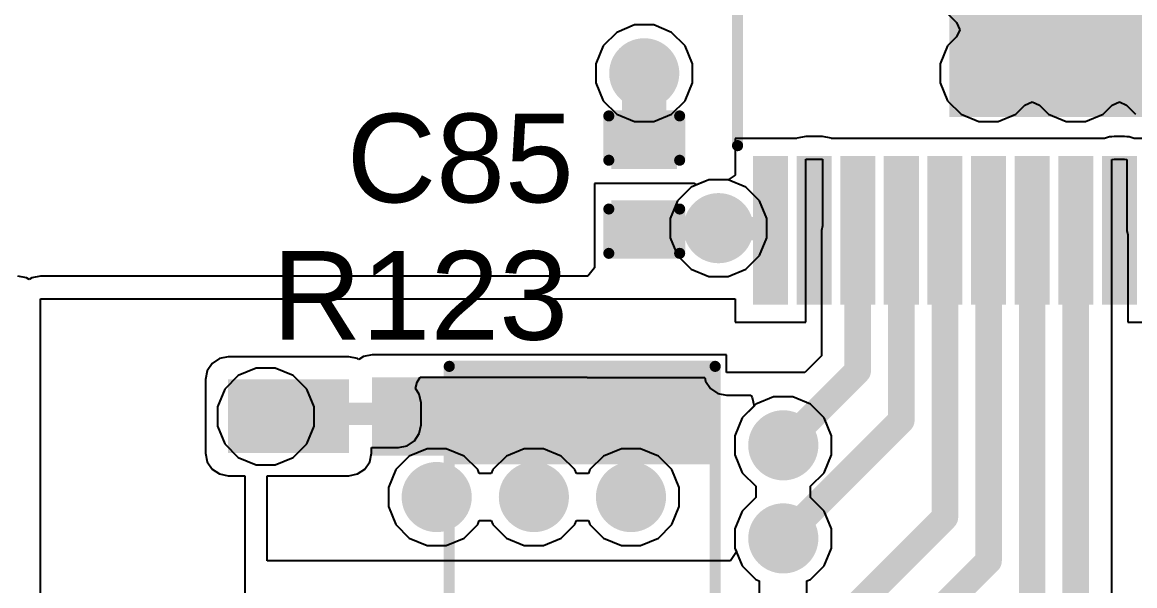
# Model space of a CAD drawing. Header units: millimetres. Extents: x 0 to 5423, y 0 to 5425.
# Drawn here: x 87.31 to 100.06, y 20.24 to 26.7 of the extents above; entities that cross this region are included whole.
import ezdxf

# ---------------------------------------------------------------- set-up
doc = ezdxf.new("R2010")
doc.units = ezdxf.units.MM
for name, color, linetype in [('BottomLayer', 5, 'Continuous'), ('BottomSolder', 6, 'Continuous'), ('TopLayer', 1, 'Continuous'), ('TopOverlay', 2, 'Continuous'), ('TopPaste', 8, 'Continuous'), ('TopSolder', 216, 'Continuous'), ('ViaHoleLayer', 16, 'Continuous')]:
    doc.layers.add(name, color=color, linetype=linetype)
doc.styles.add('Arial', font='', dxfattribs={"height": 0.2})
doc.styles.get('Arial').set_extended_font_data('Arial')

# ---------------------------------------------------------------- blocks, each defined once
blk = doc.blocks.new('N___T___P___52')
at = {"layer": 'TopLayer'}
for points in [[(-0.699, -0.318), (-0.699, 0.318), (-0.241, 0.318), (-0.241, -0.318)], [(0.241, -0.318), (0.241, 0.318), (0.699, 0.318), (0.699, -0.318)], [(-0.385, -0.126), (0.377, -0.126), (0.377, 0.128), (-0.385, 0.128)]]:
    blk.add_hatch(color=1, dxfattribs=at).paths.add_polyline_path(points)
at = {"layer": 'TopPaste'}
for points in [[(-0.699, -0.318), (-0.699, 0.318), (-0.241, 0.318), (-0.241, -0.318)], [(0.241, -0.318), (0.241, 0.318), (0.699, 0.318), (0.699, -0.318)]]:
    blk.add_hatch(color=8, dxfattribs=at).paths.add_polyline_path(points)
blk = doc.blocks.new('HTSSOP_38_EP_4_4___119')
at = {"layer": 'BottomLayer'}
h = blk.add_hatch(color=5, dxfattribs=at)
edge = h.paths.add_edge_path()
edge.add_arc((-1, 2), 0.3, 0, 360)
h = blk.add_hatch(color=5, dxfattribs=at)
edge = h.paths.add_edge_path()
edge.add_arc((0, 2), 0.3, 0, 360)
h = blk.add_hatch(color=5, dxfattribs=at)
edge = h.paths.add_edge_path()
edge.add_arc((1, 2), 0.3, 0, 360)
h = blk.add_hatch(color=5, dxfattribs=at)
edge = h.paths.add_edge_path()
edge.add_arc((-1, 1), 0.3, 0, 360)
h = blk.add_hatch(color=5, dxfattribs=at)
edge = h.paths.add_edge_path()
edge.add_arc((0, 1), 0.3, 0, 360)
h = blk.add_hatch(color=5, dxfattribs=at)
edge = h.paths.add_edge_path()
edge.add_arc((1, 1), 0.3, 0, 360)
h = blk.add_hatch(color=5, dxfattribs=at)
edge = h.paths.add_edge_path()
edge.add_arc((-1, 0), 0.3, 0, 360)
h = blk.add_hatch(color=5, dxfattribs=at)
edge = h.paths.add_edge_path()
edge.add_arc((0, 0), 0.3, 0, 360)
h = blk.add_hatch(color=5, dxfattribs=at)
edge = h.paths.add_edge_path()
edge.add_arc((1, 0), 0.3, 0, 360)
h = blk.add_hatch(color=5, dxfattribs=at)
edge = h.paths.add_edge_path()
edge.add_arc((-1, -1), 0.3, 0, 360)
h = blk.add_hatch(color=5, dxfattribs=at)
edge = h.paths.add_edge_path()
edge.add_arc((0, -1), 0.3, 0, 360)
h = blk.add_hatch(color=5, dxfattribs=at)
edge = h.paths.add_edge_path()
edge.add_arc((1, -1), 0.3, 0, 360)
h = blk.add_hatch(color=5, dxfattribs=at)
edge = h.paths.add_edge_path()
edge.add_arc((-1, -2), 0.3, 0, 360)
h = blk.add_hatch(color=5, dxfattribs=at)
edge = h.paths.add_edge_path()
edge.add_arc((0, -2), 0.3, 0, 360)
h = blk.add_hatch(color=5, dxfattribs=at)
edge = h.paths.add_edge_path()
edge.add_arc((1, -2), 0.3, 0, 360)
at = {"layer": 'BottomSolder'}
h = blk.add_hatch(color=6, dxfattribs=at)
edge = h.paths.add_edge_path()
edge.add_arc((-1, 2), 0.402, 0, 360)
h = blk.add_hatch(color=6, dxfattribs=at)
edge = h.paths.add_edge_path()
edge.add_arc((0, 2), 0.402, 0, 360)
h = blk.add_hatch(color=6, dxfattribs=at)
edge = h.paths.add_edge_path()
edge.add_arc((1, 2), 0.402, 0, 360)
h = blk.add_hatch(color=6, dxfattribs=at)
edge = h.paths.add_edge_path()
edge.add_arc((-1, 1), 0.402, 0, 360)
h = blk.add_hatch(color=6, dxfattribs=at)
edge = h.paths.add_edge_path()
edge.add_arc((0, 1), 0.402, 0, 360)
h = blk.add_hatch(color=6, dxfattribs=at)
edge = h.paths.add_edge_path()
edge.add_arc((1, 1), 0.402, 0, 360)
h = blk.add_hatch(color=6, dxfattribs=at)
edge = h.paths.add_edge_path()
edge.add_arc((-1, 0), 0.402, 0, 360)
h = blk.add_hatch(color=6, dxfattribs=at)
edge = h.paths.add_edge_path()
edge.add_arc((0, 0), 0.402, 0, 360)
h = blk.add_hatch(color=6, dxfattribs=at)
edge = h.paths.add_edge_path()
edge.add_arc((1, 0), 0.402, 0, 360)
h = blk.add_hatch(color=6, dxfattribs=at)
edge = h.paths.add_edge_path()
edge.add_arc((-1, -1), 0.402, 0, 360)
h = blk.add_hatch(color=6, dxfattribs=at)
edge = h.paths.add_edge_path()
edge.add_arc((0, -1), 0.402, 0, 360)
h = blk.add_hatch(color=6, dxfattribs=at)
edge = h.paths.add_edge_path()
edge.add_arc((1, -1), 0.402, 0, 360)
h = blk.add_hatch(color=6, dxfattribs=at)
edge = h.paths.add_edge_path()
edge.add_arc((-1, -2), 0.402, 0, 360)
h = blk.add_hatch(color=6, dxfattribs=at)
edge = h.paths.add_edge_path()
edge.add_arc((0, -2), 0.402, 0, 360)
h = blk.add_hatch(color=6, dxfattribs=at)
edge = h.paths.add_edge_path()
edge.add_arc((1, -2), 0.402, 0, 360)
at = {"layer": 'TopLayer'}
for points in [[(-2, 4.65), (-2, 4.35), (-3.6, 4.35), (-3.6, 4.65)], [(3.6, 4.65), (3.6, 4.35), (2, 4.35), (2, 4.65)], [(-2, 4.15), (-2, 3.85), (-3.6, 3.85), (-3.6, 4.15)], [(3.6, 4.15), (3.6, 3.85), (2, 3.85), (2, 4.15)], [(-2, 3.65), (-2, 3.35), (-3.6, 3.35), (-3.6, 3.65)], [(3.6, 3.65), (3.6, 3.35), (2, 3.35), (2, 3.65)], [(-2, 3.15), (-2, 2.85), (-3.6, 2.85), (-3.6, 3.15)], [(3.6, 3.15), (3.6, 2.85), (2, 2.85), (2, 3.15)], [(-2, 2.65), (-2, 2.35), (-3.6, 2.35), (-3.6, 2.65)], [(3.6, 2.65), (3.6, 2.35), (2, 2.35), (2, 2.65)], [(1.45, 2.4), (1.45, -2.4), (-1.45, -2.4), (-1.45, 2.4)], [(-2, 2.15), (-2, 1.85), (-3.6, 1.85), (-3.6, 2.15)], [(3.6, 2.15), (3.6, 1.85), (2, 1.85), (2, 2.15)], [(-2, 1.65), (-2, 1.35), (-3.6, 1.35), (-3.6, 1.65)], [(3.6, 1.65), (3.6, 1.35), (2, 1.35), (2, 1.65)], [(-2, 1.15), (-2, 0.85), (-3.6, 0.85), (-3.6, 1.15)], [(3.6, 1.15), (3.6, 0.85), (2, 0.85), (2, 1.15)], [(-2, 0.65), (-2, 0.35), (-3.6, 0.35), (-3.6, 0.65)], [(3.6, 0.65), (3.6, 0.35), (2, 0.35), (2, 0.65)], [(-2, 0.15), (-2, -0.15), (-3.6, -0.15), (-3.6, 0.15)], [(3.6, 0.15), (3.6, -0.15), (2, -0.15), (2, 0.15)], [(-2, -0.35), (-2, -0.65), (-3.6, -0.65), (-3.6, -0.35)], [(3.6, -0.35), (3.6, -0.65), (2, -0.65), (2, -0.35)], [(-2, -0.85), (-2, -1.15), (-3.6, -1.15), (-3.6, -0.85)], [(3.6, -0.85), (3.6, -1.15), (2, -1.15), (2, -0.85)], [(-2, -1.35), (-2, -1.65), (-3.6, -1.65), (-3.6, -1.35)], [(3.6, -1.35), (3.6, -1.65), (2, -1.65), (2, -1.35)], [(-2, -1.85), (-2, -2.15), (-3.6, -2.15), (-3.6, -1.85)], [(3.6, -1.85), (3.6, -2.15), (2, -2.15), (2, -1.85)], [(-2, -2.35), (-2, -2.65), (-3.6, -2.65), (-3.6, -2.35)], [(3.6, -2.35), (3.6, -2.65), (2, -2.65), (2, -2.35)], [(-2, -2.85), (-2, -3.15), (-3.6, -3.15), (-3.6, -2.85)], [(3.6, -2.85), (3.6, -3.15), (2, -3.15), (2, -2.85)], [(-2, -3.35), (-2, -3.65), (-3.6, -3.65), (-3.6, -3.35)], [(3.6, -3.35), (3.6, -3.65), (2, -3.65), (2, -3.35)], [(-2, -3.85), (-2, -4.15), (-3.6, -4.15), (-3.6, -3.85)], [(3.6, -3.85), (3.6, -4.15), (2, -4.15), (2, -3.85)], [(-2, -4.35), (-2, -4.65), (-3.6, -4.65), (-3.6, -4.35)], [(3.6, -4.35), (3.6, -4.65), (2, -4.65), (2, -4.35)]]:
    blk.add_hatch(color=1, dxfattribs=at).paths.add_polyline_path(points)
h = blk.add_hatch(color=1, dxfattribs=at)
edge = h.paths.add_edge_path()
edge.add_arc((-1, 2), 0.3, 0, 360)
h = blk.add_hatch(color=1, dxfattribs=at)
edge = h.paths.add_edge_path()
edge.add_arc((0, 2), 0.3, 0, 360)
h = blk.add_hatch(color=1, dxfattribs=at)
edge = h.paths.add_edge_path()
edge.add_arc((1, 2), 0.3, 0, 360)
h = blk.add_hatch(color=1, dxfattribs=at)
edge = h.paths.add_edge_path()
edge.add_arc((-1, 1), 0.3, 0, 360)
h = blk.add_hatch(color=1, dxfattribs=at)
edge = h.paths.add_edge_path()
edge.add_arc((0, 1), 0.3, 0, 360)
h = blk.add_hatch(color=1, dxfattribs=at)
edge = h.paths.add_edge_path()
edge.add_arc((1, 1), 0.3, 0, 360)
h = blk.add_hatch(color=1, dxfattribs=at)
edge = h.paths.add_edge_path()
edge.add_arc((-1, 0), 0.3, 0, 360)
h = blk.add_hatch(color=1, dxfattribs=at)
edge = h.paths.add_edge_path()
edge.add_arc((0, 0), 0.3, 0, 360)
h = blk.add_hatch(color=1, dxfattribs=at)
edge = h.paths.add_edge_path()
edge.add_arc((1, 0), 0.3, 0, 360)
h = blk.add_hatch(color=1, dxfattribs=at)
edge = h.paths.add_edge_path()
edge.add_arc((-1, -1), 0.3, 0, 360)
h = blk.add_hatch(color=1, dxfattribs=at)
edge = h.paths.add_edge_path()
edge.add_arc((0, -1), 0.3, 0, 360)
h = blk.add_hatch(color=1, dxfattribs=at)
edge = h.paths.add_edge_path()
edge.add_arc((1, -1), 0.3, 0, 360)
h = blk.add_hatch(color=1, dxfattribs=at)
edge = h.paths.add_edge_path()
edge.add_arc((-1, -2), 0.3, 0, 360)
h = blk.add_hatch(color=1, dxfattribs=at)
edge = h.paths.add_edge_path()
edge.add_arc((0, -2), 0.3, 0, 360)
h = blk.add_hatch(color=1, dxfattribs=at)
edge = h.paths.add_edge_path()
edge.add_arc((1, -2), 0.3, 0, 360)
at = {"layer": 'TopPaste'}
for points in [[(-2, 4.65), (-2, 4.35), (-3.6, 4.35), (-3.6, 4.65)], [(3.6, 4.65), (3.6, 4.35), (2, 4.35), (2, 4.65)], [(-2, 4.15), (-2, 3.85), (-3.6, 3.85), (-3.6, 4.15)], [(3.6, 4.15), (3.6, 3.85), (2, 3.85), (2, 4.15)], [(-2, 3.65), (-2, 3.35), (-3.6, 3.35), (-3.6, 3.65)], [(3.6, 3.65), (3.6, 3.35), (2, 3.35), (2, 3.65)], [(-2, 3.15), (-2, 2.85), (-3.6, 2.85), (-3.6, 3.15)], [(3.6, 3.15), (3.6, 2.85), (2, 2.85), (2, 3.15)], [(-2, 2.65), (-2, 2.35), (-3.6, 2.35), (-3.6, 2.65)], [(3.6, 2.65), (3.6, 2.35), (2, 2.35), (2, 2.65)], [(1.45, 2.4), (1.45, -2.4), (-1.45, -2.4), (-1.45, 2.4)], [(-2, 2.15), (-2, 1.85), (-3.6, 1.85), (-3.6, 2.15)], [(3.6, 2.15), (3.6, 1.85), (2, 1.85), (2, 2.15)], [(-2, 1.65), (-2, 1.35), (-3.6, 1.35), (-3.6, 1.65)], [(3.6, 1.65), (3.6, 1.35), (2, 1.35), (2, 1.65)], [(-2, 1.15), (-2, 0.85), (-3.6, 0.85), (-3.6, 1.15)], [(3.6, 1.15), (3.6, 0.85), (2, 0.85), (2, 1.15)], [(-2, 0.65), (-2, 0.35), (-3.6, 0.35), (-3.6, 0.65)], [(3.6, 0.65), (3.6, 0.35), (2, 0.35), (2, 0.65)], [(-2, 0.15), (-2, -0.15), (-3.6, -0.15), (-3.6, 0.15)], [(3.6, 0.15), (3.6, -0.15), (2, -0.15), (2, 0.15)], [(-2, -0.35), (-2, -0.65), (-3.6, -0.65), (-3.6, -0.35)], [(3.6, -0.35), (3.6, -0.65), (2, -0.65), (2, -0.35)], [(-2, -0.85), (-2, -1.15), (-3.6, -1.15), (-3.6, -0.85)], [(3.6, -0.85), (3.6, -1.15), (2, -1.15), (2, -0.85)], [(-2, -1.35), (-2, -1.65), (-3.6, -1.65), (-3.6, -1.35)], [(3.6, -1.35), (3.6, -1.65), (2, -1.65), (2, -1.35)], [(-2, -1.85), (-2, -2.15), (-3.6, -2.15), (-3.6, -1.85)], [(3.6, -1.85), (3.6, -2.15), (2, -2.15), (2, -1.85)], [(-2, -2.35), (-2, -2.65), (-3.6, -2.65), (-3.6, -2.35)], [(3.6, -2.35), (3.6, -2.65), (2, -2.65), (2, -2.35)], [(-2, -2.85), (-2, -3.15), (-3.6, -3.15), (-3.6, -2.85)], [(3.6, -2.85), (3.6, -3.15), (2, -3.15), (2, -2.85)], [(-2, -3.35), (-2, -3.65), (-3.6, -3.65), (-3.6, -3.35)], [(3.6, -3.35), (3.6, -3.65), (2, -3.65), (2, -3.35)], [(-2, -3.85), (-2, -4.15), (-3.6, -4.15), (-3.6, -3.85)], [(3.6, -3.85), (3.6, -4.15), (2, -4.15), (2, -3.85)], [(-2, -4.35), (-2, -4.65), (-3.6, -4.65), (-3.6, -4.35)], [(3.6, -4.35), (3.6, -4.65), (2, -4.65), (2, -4.35)]]:
    blk.add_hatch(color=8, dxfattribs=at).paths.add_polyline_path(points)
at = {"layer": 'TopSolder'}
for points in [[(-1.949, 4.701), (-1.949, 4.299), (-3.651, 4.299), (-3.651, 4.701)], [(3.651, 4.701), (3.651, 4.299), (1.949, 4.299), (1.949, 4.701)], [(-1.949, 4.201), (-1.949, 3.799), (-3.651, 3.799), (-3.651, 4.201)], [(3.651, 4.201), (3.651, 3.799), (1.949, 3.799), (1.949, 4.201)], [(-1.949, 3.701), (-1.949, 3.299), (-3.651, 3.299), (-3.651, 3.701)], [(3.651, 3.701), (3.651, 3.299), (1.949, 3.299), (1.949, 3.701)], [(-1.949, 3.201), (-1.949, 2.799), (-3.651, 2.799), (-3.651, 3.201)], [(3.651, 3.201), (3.651, 2.799), (1.949, 2.799), (1.949, 3.201)], [(-1.949, 2.701), (-1.949, 2.299), (-3.651, 2.299), (-3.651, 2.701)], [(3.651, 2.701), (3.651, 2.299), (1.949, 2.299), (1.949, 2.701)], [(1.501, 2.451), (1.501, -2.451), (-1.501, -2.451), (-1.501, 2.451)], [(-1.949, 2.201), (-1.949, 1.799), (-3.651, 1.799), (-3.651, 2.201)], [(3.651, 2.201), (3.651, 1.799), (1.949, 1.799), (1.949, 2.201)], [(-1.949, 1.701), (-1.949, 1.299), (-3.651, 1.299), (-3.651, 1.701)], [(3.651, 1.701), (3.651, 1.299), (1.949, 1.299), (1.949, 1.701)], [(-1.949, 1.201), (-1.949, 0.799), (-3.651, 0.799), (-3.651, 1.201)], [(3.651, 1.201), (3.651, 0.799), (1.949, 0.799), (1.949, 1.201)], [(-1.949, 0.701), (-1.949, 0.299), (-3.651, 0.299), (-3.651, 0.701)], [(3.651, 0.701), (3.651, 0.299), (1.949, 0.299), (1.949, 0.701)], [(-1.949, 0.201), (-1.949, -0.201), (-3.651, -0.201), (-3.651, 0.201)], [(3.651, 0.201), (3.651, -0.201), (1.949, -0.201), (1.949, 0.201)], [(-1.949, -0.299), (-1.949, -0.701), (-3.651, -0.701), (-3.651, -0.299)], [(3.651, -0.299), (3.651, -0.701), (1.949, -0.701), (1.949, -0.299)], [(-1.949, -0.799), (-1.949, -1.201), (-3.651, -1.201), (-3.651, -0.799)], [(3.651, -0.799), (3.651, -1.201), (1.949, -1.201), (1.949, -0.799)], [(-1.949, -1.299), (-1.949, -1.701), (-3.651, -1.701), (-3.651, -1.299)], [(3.651, -1.299), (3.651, -1.701), (1.949, -1.701), (1.949, -1.299)], [(-1.949, -1.799), (-1.949, -2.201), (-3.651, -2.201), (-3.651, -1.799)], [(3.651, -1.799), (3.651, -2.201), (1.949, -2.201), (1.949, -1.799)], [(-1.949, -2.299), (-1.949, -2.701), (-3.651, -2.701), (-3.651, -2.299)], [(3.651, -2.299), (3.651, -2.701), (1.949, -2.701), (1.949, -2.299)], [(-1.949, -2.799), (-1.949, -3.201), (-3.651, -3.201), (-3.651, -2.799)], [(3.651, -2.799), (3.651, -3.201), (1.949, -3.201), (1.949, -2.799)], [(-1.949, -3.299), (-1.949, -3.701), (-3.651, -3.701), (-3.651, -3.299)], [(3.651, -3.299), (3.651, -3.701), (1.949, -3.701), (1.949, -3.299)], [(-1.949, -3.799), (-1.949, -4.201), (-3.651, -4.201), (-3.651, -3.799)], [(3.651, -3.799), (3.651, -4.201), (1.949, -4.201), (1.949, -3.799)], [(-1.949, -4.299), (-1.949, -4.701), (-3.651, -4.701), (-3.651, -4.299)], [(3.651, -4.299), (3.651, -4.701), (1.949, -4.701), (1.949, -4.299)]]:
    blk.add_hatch(color=216, dxfattribs=at).paths.add_polyline_path(points)
h = blk.add_hatch(color=216, dxfattribs=at)
edge = h.paths.add_edge_path()
edge.add_arc((-1, 2), 0.402, 0, 360)
h = blk.add_hatch(color=216, dxfattribs=at)
edge = h.paths.add_edge_path()
edge.add_arc((0, 2), 0.402, 0, 360)
h = blk.add_hatch(color=216, dxfattribs=at)
edge = h.paths.add_edge_path()
edge.add_arc((1, 2), 0.402, 0, 360)
h = blk.add_hatch(color=216, dxfattribs=at)
edge = h.paths.add_edge_path()
edge.add_arc((-1, 1), 0.402, 0, 360)
h = blk.add_hatch(color=216, dxfattribs=at)
edge = h.paths.add_edge_path()
edge.add_arc((0, 1), 0.402, 0, 360)
h = blk.add_hatch(color=216, dxfattribs=at)
edge = h.paths.add_edge_path()
edge.add_arc((1, 1), 0.402, 0, 360)
h = blk.add_hatch(color=216, dxfattribs=at)
edge = h.paths.add_edge_path()
edge.add_arc((-1, 0), 0.402, 0, 360)
h = blk.add_hatch(color=216, dxfattribs=at)
edge = h.paths.add_edge_path()
edge.add_arc((0, 0), 0.402, 0, 360)
h = blk.add_hatch(color=216, dxfattribs=at)
edge = h.paths.add_edge_path()
edge.add_arc((1, 0), 0.402, 0, 360)
h = blk.add_hatch(color=216, dxfattribs=at)
edge = h.paths.add_edge_path()
edge.add_arc((-1, -1), 0.402, 0, 360)
h = blk.add_hatch(color=216, dxfattribs=at)
edge = h.paths.add_edge_path()
edge.add_arc((0, -1), 0.402, 0, 360)
h = blk.add_hatch(color=216, dxfattribs=at)
edge = h.paths.add_edge_path()
edge.add_arc((1, -1), 0.402, 0, 360)
h = blk.add_hatch(color=216, dxfattribs=at)
edge = h.paths.add_edge_path()
edge.add_arc((-1, -2), 0.402, 0, 360)
h = blk.add_hatch(color=216, dxfattribs=at)
edge = h.paths.add_edge_path()
edge.add_arc((0, -2), 0.402, 0, 360)
h = blk.add_hatch(color=216, dxfattribs=at)
edge = h.paths.add_edge_path()
edge.add_arc((1, -2), 0.402, 0, 360)
at = {"layer": 'ViaHoleLayer'}
h = blk.add_hatch(color=16, dxfattribs=at)
edge = h.paths.add_edge_path()
edge.add_arc((-1, 2), 0.15, 0, 360)
h = blk.add_hatch(color=16, dxfattribs=at)
edge = h.paths.add_edge_path()
edge.add_arc((0, 2), 0.15, 0, 360)
h = blk.add_hatch(color=16, dxfattribs=at)
edge = h.paths.add_edge_path()
edge.add_arc((1, 2), 0.15, 0, 360)
h = blk.add_hatch(color=16, dxfattribs=at)
edge = h.paths.add_edge_path()
edge.add_arc((-1, 1), 0.15, 0, 360)
h = blk.add_hatch(color=16, dxfattribs=at)
edge = h.paths.add_edge_path()
edge.add_arc((0, 1), 0.15, 0, 360)
h = blk.add_hatch(color=16, dxfattribs=at)
edge = h.paths.add_edge_path()
edge.add_arc((1, 1), 0.15, 0, 360)
h = blk.add_hatch(color=16, dxfattribs=at)
edge = h.paths.add_edge_path()
edge.add_arc((-1, 0), 0.15, 0, 360)
h = blk.add_hatch(color=16, dxfattribs=at)
edge = h.paths.add_edge_path()
edge.add_arc((0, 0), 0.15, 0, 360)
h = blk.add_hatch(color=16, dxfattribs=at)
edge = h.paths.add_edge_path()
edge.add_arc((1, 0), 0.15, 0, 360)
h = blk.add_hatch(color=16, dxfattribs=at)
edge = h.paths.add_edge_path()
edge.add_arc((-1, -1), 0.15, 0, 360)
h = blk.add_hatch(color=16, dxfattribs=at)
edge = h.paths.add_edge_path()
edge.add_arc((0, -1), 0.15, 0, 360)
h = blk.add_hatch(color=16, dxfattribs=at)
edge = h.paths.add_edge_path()
edge.add_arc((1, -1), 0.15, 0, 360)
h = blk.add_hatch(color=16, dxfattribs=at)
edge = h.paths.add_edge_path()
edge.add_arc((-1, -2), 0.15, 0, 360)
h = blk.add_hatch(color=16, dxfattribs=at)
edge = h.paths.add_edge_path()
edge.add_arc((0, -2), 0.15, 0, 360)
h = blk.add_hatch(color=16, dxfattribs=at)
edge = h.paths.add_edge_path()
edge.add_arc((1, -2), 0.15, 0, 360)
at = {"layer": 'TopOverlay', "const_width": 0.127}
for points in [[(1.829, 4.877), (-1.854, 4.877)], [(-3.851, 4.389), (-3.851, 4.643)], [(-3.724, 4.516), (-3.851, 4.643)], [(-3.851, 4.389), (-3.724, 4.516)], [(1.829, -4.877), (-1.854, -4.877)]]:
    blk.add_lwpolyline(points, dxfattribs=at)
at = {"layer": 'TopOverlay', "const_width": 0.0635}
for points in [[(-1.886, 4.877, 1), (-1.822, 4.877, 1)], [(1.797, 4.877, 1), (1.861, 4.877, 1)], [(-3.883, 4.643, 1), (-3.82, 4.643, 1)], [(-3.883, 4.643, 1), (-3.82, 4.643, 1)], [(-3.756, 4.516, 1), (-3.693, 4.516, 1)], [(-3.756, 4.516, 1), (-3.693, 4.516, 1)], [(-3.883, 4.389, 1), (-3.82, 4.389, 1)], [(-3.883, 4.389, 1), (-3.82, 4.389, 1)], [(-1.886, -4.877, 1), (-1.822, -4.877, 1)], [(1.797, -4.877, 1), (1.861, -4.877, 1)]]:
    blk.add_lwpolyline(points, format="xyb", close=True, dxfattribs=at)
blk = doc.blocks.new('RES_2010_181')
at = {"layer": 'TopLayer'}
for points in [[(-2.8, 1.4), (-1.9, 1.4), (-1.9, -1.4), (-2.8, -1.4)], [(1.9, 1.4), (2.8, 1.4), (2.8, -1.4), (1.9, -1.4)]]:
    blk.add_hatch(color=1, dxfattribs=at).paths.add_polyline_path(points)
at = {"layer": 'TopPaste'}
for points in [[(-2.8, 1.4), (-1.9, 1.4), (-1.9, -1.4), (-2.8, -1.4)], [(1.9, 1.4), (2.8, 1.4), (2.8, -1.4), (1.9, -1.4)]]:
    blk.add_hatch(color=8, dxfattribs=at).paths.add_polyline_path(points)
at = {"layer": 'TopSolder'}
for points in [[(-2.902, 1.502), (-1.798, 1.502), (-1.798, -1.502), (-2.902, -1.502)], [(1.798, 1.502), (2.902, 1.502), (2.902, -1.502), (1.798, -1.502)]]:
    blk.add_hatch(color=216, dxfattribs=at).paths.add_polyline_path(points)
at = {"layer": 'TopOverlay', "const_width": 0.127}
for points in [[(-2.921, -1.524), (-2.921, 1.524)], [(2.921, 1.524), (-2.921, 1.524)], [(2.921, -1.524), (2.921, 1.524)], [(2.921, -1.524), (-2.921, -1.524)]]:
    blk.add_lwpolyline(points, dxfattribs=at)
at = {"layer": 'TopOverlay', "const_width": 0.0635}
for points in [[(-2.953, 1.524, 1), (-2.889, 1.524, 1)], [(-2.953, 1.524, 1), (-2.889, 1.524, 1)], [(2.889, 1.524, 1), (2.953, 1.524, 1)], [(2.889, 1.524, 1), (2.953, 1.524, 1)], [(-2.953, -1.524, 1), (-2.889, -1.524, 1)], [(-2.953, -1.524, 1), (-2.889, -1.524, 1)], [(2.889, -1.524, 1), (2.953, -1.524, 1)], [(2.889, -1.524, 1), (2.953, -1.524, 1)]]:
    blk.add_lwpolyline(points, format="xyb", close=True, dxfattribs=at)
blk = doc.blocks.new('C___0402_341')
at = {"layer": 'TopLayer'}
for points in [[(-0.699, -0.318), (-0.699, 0.318), (-0.241, 0.318), (-0.241, -0.318)], [(0.241, -0.318), (0.241, 0.318), (0.699, 0.318), (0.699, -0.318)]]:
    blk.add_hatch(color=1, dxfattribs=at).paths.add_polyline_path(points)
at = {"layer": 'TopPaste'}
for points in [[(-0.699, -0.318), (-0.699, 0.318), (-0.241, 0.318), (-0.241, -0.318)], [(0.241, -0.318), (0.241, 0.318), (0.699, 0.318), (0.699, -0.318)]]:
    blk.add_hatch(color=8, dxfattribs=at).paths.add_polyline_path(points)
at = {"layer": 'TopSolder'}
for points in [[(-0.758, -0.377), (-0.758, 0.377), (-0.181, 0.377), (-0.181, -0.377)], [(0.181, -0.377), (0.181, 0.377), (0.758, 0.377), (0.758, -0.377)]]:
    blk.add_hatch(color=216, dxfattribs=at).paths.add_polyline_path(points)
at = {"layer": 'TopOverlay', "const_width": 0.127}
for points in [[(-0.787, 0.406), (-0.787, -0.406)], [(-0.787, 0.406), (-0.279, 0.406)], [(0.279, 0.406), (0.787, 0.406)], [(0.787, 0.406), (0.787, -0.406)], [(-0.787, -0.406), (-0.279, -0.406)], [(0.279, -0.406), (0.787, -0.406)]]:
    blk.add_lwpolyline(points, dxfattribs=at)
at = {"layer": 'TopOverlay', "const_width": 0.0635}
for points in [[(-0.819, 0.406, 1), (-0.756, 0.406, 1)], [(-0.819, 0.406, 1), (-0.756, 0.406, 1)], [(-0.311, 0.406, 1), (-0.248, 0.406, 1)], [(0.248, 0.406, 1), (0.311, 0.406, 1)], [(0.756, 0.406, 1), (0.819, 0.406, 1)], [(0.756, 0.406, 1), (0.819, 0.406, 1)], [(-0.819, -0.406, 1), (-0.756, -0.406, 1)], [(-0.819, -0.406, 1), (-0.756, -0.406, 1)], [(-0.311, -0.406, 1), (-0.248, -0.406, 1)], [(0.248, -0.406, 1), (0.311, -0.406, 1)], [(0.756, -0.406, 1), (0.819, -0.406, 1)], [(0.756, -0.406, 1), (0.819, -0.406, 1)]]:
    blk.add_lwpolyline(points, format="xyb", close=True, dxfattribs=at)

msp = doc.modelspace()

# ---------------------------------------------------------------- hatches: boundary and pattern name
at = {"layer": 'BottomLayer'}
h = msp.add_hatch(color=5, dxfattribs=at)
edge = h.paths.add_edge_path()
edge.add_arc((94.437, 26.117), 0.3, 0, 360)
h = msp.add_hatch(color=5, dxfattribs=at)
edge = h.paths.add_edge_path()
edge.add_arc((95.288, 24.342), 0.3, 0, 360)
h = msp.add_hatch(color=5, dxfattribs=at)
edge = h.paths.add_edge_path()
edge.add_arc((90.098, 22.183), 0.3, 0, 360)
h = msp.add_hatch(color=5, dxfattribs=at)
edge = h.paths.add_edge_path()
edge.add_arc((96.031, 21.853), 0.3, 0, 360)
h = msp.add_hatch(color=5, dxfattribs=at)
edge = h.paths.add_edge_path()
edge.add_arc((92.058, 21.26), 0.3, 0, 360)
h = msp.add_hatch(color=5, dxfattribs=at)
edge = h.paths.add_edge_path()
edge.add_arc((93.172, 21.26), 0.3, 0, 360)
h = msp.add_hatch(color=5, dxfattribs=at)
edge = h.paths.add_edge_path()
edge.add_arc((94.285, 21.26), 0.3, 0, 360)
h = msp.add_hatch(color=5, dxfattribs=at)
edge = h.paths.add_edge_path()
edge.add_arc((96.031, 20.786), 0.3, 0, 360)
at = {"layer": 'BottomSolder'}
h = msp.add_hatch(color=6, dxfattribs=at)
edge = h.paths.add_edge_path()
edge.add_arc((94.437, 26.117), 0.402, 0, 360)
h = msp.add_hatch(color=6, dxfattribs=at)
edge = h.paths.add_edge_path()
edge.add_arc((95.288, 24.342), 0.402, 0, 360)
h = msp.add_hatch(color=6, dxfattribs=at)
edge = h.paths.add_edge_path()
edge.add_arc((90.098, 22.183), 0.402, 0, 360)
h = msp.add_hatch(color=6, dxfattribs=at)
edge = h.paths.add_edge_path()
edge.add_arc((96.031, 21.853), 0.402, 0, 360)
h = msp.add_hatch(color=6, dxfattribs=at)
edge = h.paths.add_edge_path()
edge.add_arc((92.058, 21.26), 0.402, 0, 360)
h = msp.add_hatch(color=6, dxfattribs=at)
edge = h.paths.add_edge_path()
edge.add_arc((93.172, 21.26), 0.402, 0, 360)
h = msp.add_hatch(color=6, dxfattribs=at)
edge = h.paths.add_edge_path()
edge.add_arc((94.285, 21.26), 0.402, 0, 360)
h = msp.add_hatch(color=6, dxfattribs=at)
edge = h.paths.add_edge_path()
edge.add_arc((96.031, 20.786), 0.402, 0, 360)
at = {"layer": 'TopLayer'}
h = msp.add_hatch(color=1, dxfattribs=at)
edge = h.paths.add_edge_path()
edge.add_arc((94.437, 26.117), 0.3, 0, 360)
h = msp.add_hatch(color=1, dxfattribs=at)
edge = h.paths.add_edge_path()
edge.add_arc((95.288, 24.342), 0.3, 0, 360)
for points in [[(91.051, 22.608), (89.666, 22.608), (89.666, 21.764), (91.051, 21.764)], [(91.317, 21.733), (93.781, 21.733), (93.781, 22.633), (91.317, 22.633)]]:
    msp.add_hatch(color=1, dxfattribs=at).paths.add_polyline_path(points)
h = msp.add_hatch(color=1, dxfattribs=at)
edge = h.paths.add_edge_path()
edge.add_arc((90.098, 22.183), 0.3, 0, 360)
h = msp.add_hatch(color=1, dxfattribs=at)
edge = h.paths.add_edge_path()
edge.add_arc((96.031, 21.853), 0.3, 0, 360)
h = msp.add_hatch(color=1, dxfattribs=at)
edge = h.paths.add_edge_path()
edge.add_arc((92.058, 21.26), 0.3, 0, 360)
h = msp.add_hatch(color=1, dxfattribs=at)
edge = h.paths.add_edge_path()
edge.add_arc((93.172, 21.26), 0.3, 0, 360)
h = msp.add_hatch(color=1, dxfattribs=at)
edge = h.paths.add_edge_path()
edge.add_arc((94.285, 21.26), 0.3, 0, 360)
h = msp.add_hatch(color=1, dxfattribs=at)
edge = h.paths.add_edge_path()
edge.add_arc((96.031, 20.786), 0.3, 0, 360)
at = {"layer": 'TopSolder'}
h = msp.add_hatch(color=216, dxfattribs=at)
edge = h.paths.add_edge_path()
edge.add_arc((94.437, 26.117), 0.402, 0, 360)
h = msp.add_hatch(color=216, dxfattribs=at)
edge = h.paths.add_edge_path()
edge.add_arc((95.288, 24.342), 0.402, 0, 360)
h = msp.add_hatch(color=216, dxfattribs=at)
edge = h.paths.add_edge_path()
edge.add_arc((90.098, 22.183), 0.402, 0, 360)
h = msp.add_hatch(color=216, dxfattribs=at)
edge = h.paths.add_edge_path()
edge.add_arc((96.031, 21.853), 0.402, 0, 360)
h = msp.add_hatch(color=216, dxfattribs=at)
edge = h.paths.add_edge_path()
edge.add_arc((92.058, 21.26), 0.402, 0, 360)
h = msp.add_hatch(color=216, dxfattribs=at)
edge = h.paths.add_edge_path()
edge.add_arc((93.172, 21.26), 0.402, 0, 360)
h = msp.add_hatch(color=216, dxfattribs=at)
edge = h.paths.add_edge_path()
edge.add_arc((94.285, 21.26), 0.402, 0, 360)
h = msp.add_hatch(color=216, dxfattribs=at)
edge = h.paths.add_edge_path()
edge.add_arc((96.031, 20.786), 0.402, 0, 360)
at = {"layer": 'ViaHoleLayer'}
h = msp.add_hatch(color=16, dxfattribs=at)
edge = h.paths.add_edge_path()
edge.add_arc((94.437, 26.117), 0.15, 0, 360)
h = msp.add_hatch(color=16, dxfattribs=at)
edge = h.paths.add_edge_path()
edge.add_arc((95.288, 24.342), 0.15, 0, 360)
h = msp.add_hatch(color=16, dxfattribs=at)
edge = h.paths.add_edge_path()
edge.add_arc((90.098, 22.183), 0.15, 0, 360)
h = msp.add_hatch(color=16, dxfattribs=at)
edge = h.paths.add_edge_path()
edge.add_arc((96.031, 21.853), 0.15, 0, 360)
h = msp.add_hatch(color=16, dxfattribs=at)
edge = h.paths.add_edge_path()
edge.add_arc((92.058, 21.26), 0.15, 0, 360)
h = msp.add_hatch(color=16, dxfattribs=at)
edge = h.paths.add_edge_path()
edge.add_arc((93.172, 21.26), 0.15, 0, 360)
h = msp.add_hatch(color=16, dxfattribs=at)
edge = h.paths.add_edge_path()
edge.add_arc((94.285, 21.26), 0.15, 0, 360)
h = msp.add_hatch(color=16, dxfattribs=at)
edge = h.paths.add_edge_path()
edge.add_arc((96.031, 20.786), 0.15, 0, 360)

# ---------------------------------------------------------------- linework, layer by layer
at = {"layer": 'BottomLayer'}
for p, q in [((97.914, 26.803), (98.017, 26.7)), ((94.327, 26.671), (94.123, 26.586)), ((94.547, 26.671), (94.327, 26.671)), ((94.751, 26.586), (94.547, 26.671)), ((98.017, 26.7), (98.056, 26.617)), ((94.123, 26.586), (93.968, 26.43)), ((94.907, 26.43), (94.751, 26.586)), ((98.017, 26.534), (97.914, 26.43)), ((98.056, 26.617), (98.017, 26.534)), ((93.968, 26.43), (93.883, 26.227)), ((94.991, 26.227), (94.907, 26.43)), ((97.914, 26.43), (97.83, 26.227)), ((93.883, 26.227), (93.883, 26.006)), ((94.991, 26.006), (94.991, 26.227)), ((97.83, 26.227), (97.83, 26.006)), ((93.883, 26.006), (93.968, 25.803)), ((94.907, 25.803), (94.991, 26.006)), ((97.83, 26.006), (97.914, 25.803)), ((93.968, 25.803), (94.123, 25.647)), ((94.751, 25.647), (94.907, 25.803)), ((97.914, 25.803), (98.07, 25.647)), ((98.801, 25.75), (98.884, 25.789)), ((98.884, 25.789), (98.967, 25.75)), ((99.801, 25.75), (99.884, 25.789)), ((99.884, 25.789), (99.967, 25.75)), ((94.123, 25.647), (94.327, 25.563)), ((94.547, 25.563), (94.751, 25.647)), ((98.07, 25.647), (98.273, 25.563)), ((98.494, 25.563), (98.697, 25.647)), ((98.697, 25.647), (98.801, 25.75)), ((98.967, 25.75), (99.07, 25.647)), ((99.07, 25.647), (99.273, 25.563)), ((99.494, 25.563), (99.697, 25.647)), ((99.697, 25.647), (99.801, 25.75)), ((99.967, 25.75), (100.07, 25.647)), ((94.327, 25.563), (94.547, 25.563)), ((98.273, 25.563), (98.494, 25.563)), ((99.273, 25.563), (99.494, 25.563)), ((95.178, 24.896), (94.974, 24.812)), ((95.398, 24.896), (95.178, 24.896)), ((95.602, 24.812), (95.398, 24.896)), ((94.974, 24.812), (94.818, 24.656)), ((95.758, 24.656), (95.602, 24.812)), ((94.818, 24.656), (94.734, 24.452)), ((95.842, 24.452), (95.758, 24.656)), ((94.734, 24.452), (94.734, 24.232)), ((95.842, 24.232), (95.842, 24.452)), ((94.734, 24.232), (94.818, 24.028)), ((95.758, 24.028), (95.842, 24.232)), ((94.818, 24.028), (94.974, 23.872)), ((95.602, 23.872), (95.758, 24.028)), ((94.974, 23.872), (95.178, 23.788)), ((95.398, 23.788), (95.602, 23.872)), ((95.178, 23.788), (95.398, 23.788)), ((89.988, 22.737), (89.784, 22.653)), ((90.208, 22.737), (89.988, 22.737)), ((90.412, 22.653), (90.208, 22.737)), ((89.784, 22.653), (89.628, 22.497)), ((90.568, 22.497), (90.412, 22.653)), ((89.628, 22.497), (89.544, 22.293)), ((90.652, 22.293), (90.568, 22.497)), ((95.717, 22.323), (95.561, 22.167)), ((95.92, 22.407), (95.717, 22.323)), ((96.141, 22.407), (95.92, 22.407)), ((96.344, 22.323), (96.141, 22.407)), ((96.5, 22.167), (96.344, 22.323)), ((89.544, 22.293), (89.544, 22.073)), ((90.652, 22.073), (90.652, 22.293)), ((89.544, 22.073), (89.628, 21.869)), ((90.568, 21.869), (90.652, 22.073)), ((95.561, 22.167), (95.477, 21.963)), ((96.585, 21.963), (96.5, 22.167)), ((95.477, 21.963), (95.477, 21.743)), ((96.585, 21.743), (96.585, 21.963)), ((89.628, 21.869), (89.784, 21.713)), ((90.412, 21.713), (90.568, 21.869)), ((91.948, 21.814), (91.744, 21.729)), ((92.168, 21.814), (91.948, 21.814)), ((92.372, 21.729), (92.168, 21.814)), ((93.061, 21.814), (92.858, 21.729)), ((93.282, 21.814), (93.061, 21.814)), ((93.485, 21.729), (93.282, 21.814)), ((94.175, 21.814), (93.971, 21.729)), ((94.395, 21.814), (94.175, 21.814)), ((94.599, 21.729), (94.395, 21.814)), ((89.784, 21.713), (89.988, 21.629)), ((90.208, 21.629), (90.412, 21.713)), ((91.744, 21.729), (91.589, 21.574)), ((92.528, 21.574), (92.372, 21.729)), ((92.858, 21.729), (92.702, 21.574)), ((93.641, 21.574), (93.485, 21.729)), ((93.971, 21.729), (93.815, 21.574)), ((94.754, 21.574), (94.599, 21.729)), ((95.477, 21.743), (95.561, 21.539)), ((96.5, 21.539), (96.585, 21.743)), ((89.988, 21.629), (90.208, 21.629)), ((91.589, 21.574), (91.504, 21.37)), ((92.546, 21.53), (92.528, 21.574)), ((92.702, 21.574), (92.684, 21.53)), ((93.659, 21.53), (93.641, 21.574)), ((93.815, 21.574), (93.797, 21.53)), ((94.839, 21.37), (94.754, 21.574)), ((92.684, 21.53), (92.546, 21.53)), ((93.797, 21.53), (93.659, 21.53)), ((95.561, 21.539), (95.717, 21.383)), ((96.344, 21.383), (96.5, 21.539)), ((91.504, 21.37), (91.504, 21.15)), ((94.839, 21.15), (94.839, 21.37)), ((95.717, 21.383), (95.717, 21.383)), ((95.717, 21.383), (95.717, 21.256)), ((96.344, 21.256), (96.344, 21.383)), ((96.344, 21.383), (96.344, 21.383)), ((95.717, 21.256), (95.561, 21.1)), ((95.717, 21.256), (95.717, 21.256)), ((96.5, 21.1), (96.344, 21.256)), ((96.344, 21.256), (96.344, 21.256)), ((91.504, 21.15), (91.589, 20.946)), ((94.754, 20.946), (94.839, 21.15)), ((95.561, 21.1), (95.477, 20.896)), ((96.585, 20.896), (96.5, 21.1)), ((91.589, 20.946), (91.744, 20.79)), ((92.372, 20.79), (92.528, 20.946)), ((92.528, 20.946), (92.546, 20.99)), ((92.546, 20.99), (92.684, 20.99)), ((92.684, 20.99), (92.702, 20.946)), ((92.702, 20.946), (92.858, 20.79)), ((93.485, 20.79), (93.641, 20.946)), ((93.641, 20.946), (93.659, 20.99)), ((93.659, 20.99), (93.797, 20.99)), ((93.797, 20.99), (93.815, 20.946)), ((93.815, 20.946), (93.971, 20.79)), ((94.599, 20.79), (94.754, 20.946)), ((91.744, 20.79), (91.948, 20.706)), ((92.168, 20.706), (92.372, 20.79)), ((92.858, 20.79), (93.061, 20.706)), ((93.282, 20.706), (93.485, 20.79)), ((93.971, 20.79), (94.175, 20.706)), ((94.395, 20.706), (94.599, 20.79)), ((95.477, 20.896), (95.477, 20.676)), ((96.585, 20.676), (96.585, 20.896)), ((91.948, 20.706), (92.168, 20.706)), ((93.061, 20.706), (93.282, 20.706)), ((94.175, 20.706), (94.395, 20.706)), ((95.477, 20.676), (95.561, 20.472)), ((96.5, 20.472), (96.585, 20.676)), ((95.561, 20.472), (95.717, 20.316)), ((96.344, 20.316), (96.5, 20.472)), ((95.717, 20.316), (95.753, 20.301)), ((95.753, 20.301), (95.753, 20.164)), ((96.302, 20.299), (96.344, 20.316)), ((96.302, 20.161), (96.302, 20.299))]:
    msp.add_line(p, q, dxfattribs=at)
at = {"layer": 'TopLayer'}
for p, q in [((96.288, 25.392), (96.189, 25.372)), ((96.48, 25.392), (96.288, 25.392)), ((96.579, 25.372), (96.48, 25.392)), ((99.746, 25.382), (99.723, 25.372)), ((99.772, 25.387), (99.746, 25.382)), ((99.797, 25.387), (99.772, 25.387)), ((99.822, 25.392), (99.797, 25.387)), ((99.944, 25.392), (99.822, 25.392)), ((99.969, 25.387), (99.944, 25.392)), ((99.994, 25.387), (99.969, 25.387)), ((100.02, 25.382), (99.994, 25.387)), ((100.043, 25.372), (100.02, 25.382)), ((96.186, 25.371), (95.48, 25.371)), ((95.48, 25.371), (95.48, 24.95)), ((96.189, 25.372), (96.186, 25.371)), ((96.581, 25.371), (96.579, 25.372)), ((99.714, 25.371), (96.581, 25.371)), ((99.723, 25.372), (99.714, 25.371)), ((100.052, 25.371), (100.043, 25.372)), ((100.288, 25.371), (100.052, 25.371)), ((96.288, 23.263), (96.288, 25.133)), ((96.288, 25.133), (96.48, 25.133)), ((96.48, 25.133), (96.48, 24.368)), ((99.797, 25.128), (99.822, 25.133)), ((99.797, 24.324), (99.797, 25.128)), ((99.822, 25.133), (99.944, 25.133)), ((99.944, 25.133), (99.969, 25.128)), ((99.969, 25.128), (99.969, 24.317)), ((95.178, 24.896), (95.035, 24.837)), ((95.398, 24.896), (95.178, 24.896)), ((95.48, 24.95), (95.398, 24.896)), ((95.009, 24.854), (93.866, 24.854)), ((93.866, 24.854), (93.866, 23.889)), ((95.035, 24.837), (95.009, 24.854)), ((95.009, 24.854), (95.009, 24.854)), ((96.48, 24.368), (96.47, 24.317)), ((96.47, 24.317), (96.47, 22.878)), ((99.798, 24.317), (99.797, 24.324)), ((99.798, 19.247), (99.798, 24.317)), ((99.969, 24.317), (99.98, 24.265)), ((99.98, 24.265), (99.98, 23.263)), ((93.866, 23.889), (93.792, 23.792)), ((87.357, 23.772), (87.257, 23.792)), ((87.387, 23.752), (87.357, 23.772)), ((87.417, 23.772), (87.387, 23.752)), ((87.516, 23.792), (87.417, 23.772)), ((93.792, 23.792), (87.516, 23.792)), ((87.516, 11.429), (87.516, 23.533)), ((87.516, 23.533), (95.48, 23.533)), ((95.48, 23.533), (95.48, 23.263)), ((95.48, 23.263), (96.288, 23.263)), ((99.98, 23.263), (100.234, 23.263)), ((89.567, 22.847), (89.483, 22.791)), ((89.666, 22.867), (89.567, 22.847)), ((91.051, 22.867), (89.666, 22.867)), ((91.15, 22.847), (91.051, 22.867)), ((91.165, 22.837), (91.15, 22.847)), ((91.218, 22.872), (91.165, 22.837)), ((91.317, 22.892), (91.218, 22.872)), ((93.781, 22.892), (91.317, 22.892)), ((93.784, 22.891), (93.781, 22.892)), ((95.38, 22.891), (93.784, 22.891)), ((95.38, 22.688), (95.38, 22.891)), ((96.47, 22.878), (96.279, 22.688)), ((89.427, 22.707), (89.407, 22.608)), ((89.483, 22.791), (89.427, 22.707)), ((89.407, 22.608), (89.407, 21.764)), ((91.814, 22.506), (91.835, 22.578)), ((91.835, 22.578), (91.868, 22.633)), ((91.868, 22.633), (93.781, 22.633)), ((93.781, 22.633), (93.784, 22.632)), ((93.784, 22.632), (95.132, 22.632)), ((95.132, 22.632), (95.141, 22.589)), ((95.141, 22.589), (95.197, 22.504)), ((96.279, 22.688), (95.38, 22.688)), ((91.858, 22.44), (91.814, 22.506)), ((95.197, 22.504), (95.281, 22.448)), ((95.281, 22.448), (95.38, 22.429)), ((91.878, 22.341), (91.858, 22.44)), ((91.878, 22.087), (91.878, 22.341)), ((95.38, 22.429), (95.657, 22.429)), ((95.657, 22.429), (95.673, 22.4)), ((95.673, 22.4), (95.696, 22.302)), ((95.696, 22.302), (95.561, 22.167)), ((91.858, 21.988), (91.878, 22.087)), ((95.561, 22.167), (95.477, 21.963)), ((91.802, 21.904), (91.858, 21.988)), ((95.477, 21.963), (95.477, 21.743)), ((91.31, 21.764), (91.31, 21.828)), ((91.31, 21.828), (91.619, 21.828)), ((91.619, 21.828), (91.718, 21.848)), ((91.718, 21.848), (91.802, 21.904)), ((89.407, 21.764), (89.427, 21.665)), ((91.29, 21.665), (91.31, 21.764)), ((95.477, 21.743), (95.561, 21.539)), ((89.427, 21.665), (89.483, 21.581)), ((89.483, 21.581), (89.567, 21.525)), ((91.15, 21.525), (91.234, 21.581)), ((91.234, 21.581), (91.29, 21.665)), ((89.567, 21.525), (89.666, 21.505)), ((89.666, 21.505), (89.857, 21.505)), ((89.857, 21.505), (89.857, 16.648)), ((90.116, 20.528), (90.116, 21.505)), ((90.116, 21.505), (91.051, 21.505)), ((91.051, 21.505), (91.15, 21.525)), ((95.561, 21.539), (95.717, 21.383)), ((95.717, 21.383), (95.717, 21.383)), ((95.717, 21.383), (95.717, 21.256)), ((95.717, 21.256), (95.561, 21.1)), ((95.717, 21.256), (95.717, 21.256)), ((95.561, 21.1), (95.477, 20.896)), ((95.477, 20.896), (95.477, 20.676)), ((95.477, 20.676), (95.494, 20.633)), ((95.494, 20.633), (95.424, 20.528)), ((95.424, 20.528), (90.116, 20.528))]:
    msp.add_line(p, q, dxfattribs=at)
for points, const_width in [([(94.437, 25.311), (94.437, 26.117)], 0.508), ([(94.681, 24.342), (95.288, 24.342)], 0.254), ([(94.844, 24.329), (95.871, 24.329)], 0.254), ([(95.288, 24.342), (95.871, 24.342)], 0.254), ([(96.884, 22.706), (96.884, 24.317)], 0.305), ([(97.384, 22.139), (97.384, 24.317)], 0.305), ([(97.884, 21.028), (97.884, 24.317)], 0.305), ([(98.384, 20.528), (98.384, 24.317)], 0.305), ([(98.884, 19.885), (98.884, 24.329)], 0.305), ([(99.384, 19.247), (99.384, 24.317)], 0.305), ([(96.031, 21.853), (96.884, 22.706)], 0.305), ([(96.031, 20.786), (97.384, 22.139)], 0.305), ([(96.892, 20.036), (97.884, 21.028)], 0.305), ([(96.585, 18.729), (98.384, 20.528)], 0.305)]:
    msp.add_lwpolyline(points, dxfattribs=dict(at, const_width=const_width))
for points, const_width in [([(94.31, 26.117, 1), (94.564, 26.117, 1)], 0.254), ([(94.31, 25.311, 1), (94.564, 25.311, 1)], 0.254), ([(94.617, 24.342, 1), (94.744, 24.342, 1)], 0.127), ([(94.78, 24.329, 1), (94.907, 24.329, 1)], 0.127), ([(95.225, 24.342, 1), (95.352, 24.342, 1)], 0.127), ([(95.225, 24.342, 1), (95.352, 24.342, 1)], 0.127), ([(95.807, 24.342, 1), (95.934, 24.342, 1)], 0.127), ([(95.807, 24.329, 1), (95.934, 24.329, 1)], 0.127), ([(96.808, 24.317, 1), (96.96, 24.317, 1)], 0.152), ([(97.308, 24.317, 1), (97.46, 24.317, 1)], 0.152), ([(97.807, 24.317, 1), (97.96, 24.317, 1)], 0.152), ([(98.308, 24.317, 1), (98.46, 24.317, 1)], 0.152), ([(98.807, 24.329, 1), (98.96, 24.329, 1)], 0.152), ([(99.308, 24.317, 1), (99.46, 24.317, 1)], 0.152), ([(96.808, 22.706, 1), (96.96, 22.706, 1)], 0.152), ([(96.808, 22.706, 1), (96.96, 22.706, 1)], 0.152), ([(97.308, 22.139, 1), (97.46, 22.139, 1)], 0.152), ([(97.308, 22.139, 1), (97.46, 22.139, 1)], 0.152), ([(95.954, 21.853, 1), (96.107, 21.853, 1)], 0.152), ([(97.807, 21.028, 1), (97.96, 21.028, 1)], 0.152), ([(97.807, 21.028, 1), (97.96, 21.028, 1)], 0.152), ([(95.954, 20.786, 1), (96.107, 20.786, 1)], 0.152), ([(98.308, 20.528, 1), (98.46, 20.528, 1)], 0.152), ([(98.308, 20.528, 1), (98.46, 20.528, 1)], 0.152)]:
    msp.add_lwpolyline(points, format="xyb", close=True, dxfattribs=dict(at, const_width=const_width))

# ---------------------------------------------------------------- block references
for name, p, rotation in [('HTSSOP_38_EP_4_4___119', (100.384, 27.117), 270), ('C___0402_341', (94.437, 24.841), 90), ('RES_2010_181', (93.726, 19.837), 270)]:
    msp.add_blockref(name, p, dxfattribs=dict(rotation=rotation))
msp.add_blockref('N___T___P___52', (91.242, 22.213))

# ---------------------------------------------------------------- texts
at = {"layer": 'TopOverlay', "style": 'Arial'}
for s, p in [('C85', (91.026, 24.638)), ('R123', (90.171, 23.063))]:
    msp.add_text(s, height=1.016, dxfattribs=at).set_placement(p)

doc.saveas('drawing.dxf')
